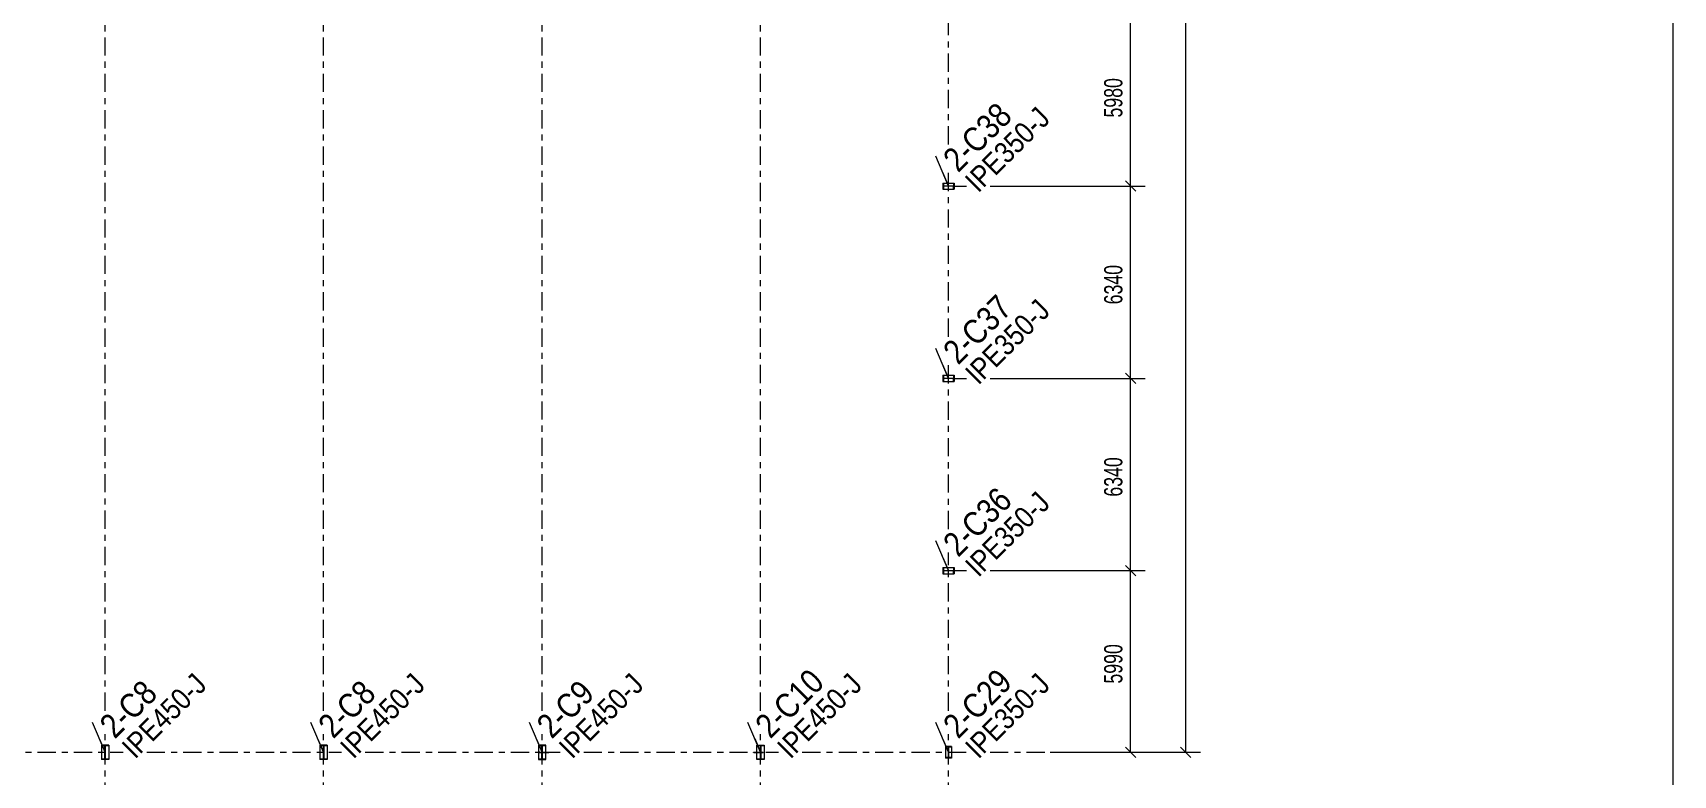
# Model space of a CAD drawing. Header units: millimetres. Extents: x -399 to 773, y -269 to 551.
# Drawn here: x 502.8 to 773.1, y 6.2 to 128.6 of the extents above; entities that cross this region are included whole.
import ezdxf

# ---------------------------------------------------------------- set-up
doc = ezdxf.new("R2010")
doc.units = ezdxf.units.MM
doc.linetypes.add('XKITLINE00', pattern=[0])
doc.linetypes.add('XKITLINE03', pattern=[6, 3, -1, 1, -1])
for name, color, linetype, lineweight in [('Dimensions', 7, 'Continuous', 0), ('DrawingSheet', 5, 'Continuous', 0), ('Part', 2, 'Continuous', 0), ('PartMark', 7, 'Continuous', 0), ('S-grid', 1, 'Continuous', 0)]:
    doc.layers.add(name, color=color, linetype=linetype, lineweight=lineweight)
doc.styles.add('ARIAL', font='ARIAL.TTF')
doc.styles.add('ARIAL_NARROW', font='ARIALN.TTF')

# ---------------------------------------------------------------- blocks, each defined once
blk = doc.blocks.new('*A13')
at = {"layer": 'Part'}
blk.add_hatch(color=3, dxfattribs=at).paths.add_polyline_path([(653.2625, 10.82), (653.2625, 10.875), (654.1375, 10.875), (654.1375, 10.82), (653.7175, 10.82), (653.7175, 9.18), (654.1375, 9.18), (654.1375, 9.125), (653.2625, 9.125), (653.2625, 9.18), (653.6825, 9.18), (653.6825, 10.82)], flags=17)
blk = doc.blocks.new('*A14')
at = {"layer": 'Part'}
blk.add_hatch(color=3, dxfattribs=at).paths.add_polyline_path([(654.52, 39.9675), (654.52, 40.3875), (654.575, 40.3875), (654.575, 39.5125), (654.52, 39.5125), (654.52, 39.9325), (652.88, 39.9325), (652.88, 39.5125), (652.825, 39.5125), (652.825, 40.3875), (652.88, 40.3875), (652.88, 39.9675)], flags=17)
blk = doc.blocks.new('*A15')
at = {"layer": 'Part'}
blk.add_hatch(color=3, dxfattribs=at).paths.add_polyline_path([(654.52, 71.6675), (654.52, 72.0875), (654.575, 72.0875), (654.575, 71.2125), (654.52, 71.2125), (654.52, 71.6325), (652.88, 71.6325), (652.88, 71.2125), (652.825, 71.2125), (652.825, 72.0875), (652.88, 72.0875), (652.88, 71.6675)], flags=17)
blk = doc.blocks.new('*A17')
at = {"layer": 'Part'}
blk.add_hatch(color=3, dxfattribs=at).paths.add_polyline_path([(654.52, 103.3675), (654.52, 103.7875), (654.575, 103.7875), (654.575, 102.9125), (654.52, 102.9125), (654.52, 103.3325), (652.88, 103.3325), (652.88, 102.9125), (652.825, 102.9125), (652.825, 103.7875), (652.88, 103.7875), (652.88, 103.3675)], flags=17)
blk = doc.blocks.new('*A138')
at = {"layer": 'Part'}
blk.add_hatch(color=3, dxfattribs=at).paths.add_polyline_path([(514.25, 11.055), (514.25, 11.125), (515.25, 11.125), (515.25, 11.055), (514.7725, 11.055), (514.7725, 8.945), (515.25, 8.945), (515.25, 8.875), (514.25, 8.875), (514.25, 8.945), (514.7275, 8.945), (514.7275, 11.055)], flags=17)
blk = doc.blocks.new('*A139')
at = {"layer": 'Part'}
blk.add_hatch(color=3, dxfattribs=at).paths.add_polyline_path([(550.25, 11.055), (550.25, 11.125), (551.25, 11.125), (551.25, 11.055), (550.7725, 11.055), (550.7725, 8.945), (551.25, 8.945), (551.25, 8.875), (550.25, 8.875), (550.25, 8.945), (550.7275, 8.945), (550.7275, 11.055)], flags=17)
blk = doc.blocks.new('*A140')
at = {"layer": 'Part'}
blk.add_hatch(color=3, dxfattribs=at).paths.add_polyline_path([(586.25, 11.055), (586.25, 11.125), (587.25, 11.125), (587.25, 11.055), (586.7725, 11.055), (586.7725, 8.945), (587.25, 8.945), (587.25, 8.875), (586.25, 8.875), (586.25, 8.945), (586.7275, 8.945), (586.7275, 11.055)], flags=17)
blk = doc.blocks.new('*A141')
at = {"layer": 'Part'}
blk.add_hatch(color=3, dxfattribs=at).paths.add_polyline_path([(622.25, 11.055), (622.25, 11.125), (623.25, 11.125), (623.25, 11.055), (622.7725, 11.055), (622.7725, 8.945), (623.25, 8.945), (623.25, 8.875), (622.25, 8.875), (622.25, 8.945), (622.7275, 8.945), (622.7275, 11.055)], flags=17)
blk = doc.blocks.new('*A142')
at = {"layer": 'Part'}
blk.add_hatch(color=3, dxfattribs=at).paths.add_polyline_path([(621.65, 10.05), (621.7, 10.04), (621.72, 10), (621.7, 9.96), (621.65, 9.95), (621.6, 9.96), (621.59, 10), (621.6, 10.04)], flags=17)
blk = doc.blocks.new('*A195')
at = {"layer": 'Part'}
blk.add_hatch(color=3, dxfattribs=at).paths.add_polyline_path([(587.85, 10.05), (587.9, 10.04), (587.91, 10), (587.9, 9.96), (587.85, 9.95), (587.8, 9.96), (587.78, 10), (587.8, 10.04)], flags=17)
blk = doc.blocks.new('*A202')
at = {"layer": 'DrawingSheet', "color": 5, "linetype": 'XKITLINE00', "lineweight": 0}
blk.add_line((773.1, -268.8), (773.1, 551.2), dxfattribs=at)
blk = doc.blocks.new('*A210')
at = {"layer": 'S-grid', "color": 1, "linetype": 'XKITLINE03', "lineweight": 0}
for p, q in [((485.61, 10), (517.72, 10)), ((521.61, 10), (553.72, 10)), ((557.61, 10), (589.72, 10)), ((593.61, 10), (625.72, 10)), ((629.61, 10), (656.67, 10)), ((660.56, 10), (673.7, 10))]:
    blk.add_line(p, q, dxfattribs=at)
blk = doc.blocks.new('*A211')
at = {"layer": 'S-grid', "color": 1, "linetype": 'XKITLINE03', "lineweight": 0}
for p, q in [((653.7, 110.21), (653.7, 136.22)), ((653.7, 78.51), (653.7, 106.32)), ((653.7, 46.81), (653.7, 74.62)), ((653.7, 16.86), (653.7, 42.92)), ((653.7, -10), (653.7, 12.97))]:
    blk.add_line(p, q, dxfattribs=at)
blk = doc.blocks.new('*A212')
at = {"layer": 'S-grid', "color": 1, "linetype": 'XKITLINE03', "lineweight": 0}
for p, q in [((622.75, 16.86), (622.75, 136.22)), ((622.75, -10), (622.75, 12.97))]:
    blk.add_line(p, q, dxfattribs=at)
blk = doc.blocks.new('*A213')
at = {"layer": 'S-grid', "color": 1, "linetype": 'XKITLINE03', "lineweight": 0}
for p, q in [((586.75, 16.86), (586.75, 142.06)), ((586.75, -10), (586.75, 12.97))]:
    blk.add_line(p, q, dxfattribs=at)
blk = doc.blocks.new('*A214')
at = {"layer": 'S-grid', "color": 1, "linetype": 'XKITLINE03', "lineweight": 0}
for p, q in [((550.75, 16.86), (550.75, 136.22)), ((550.75, -10), (550.75, 12.97))]:
    blk.add_line(p, q, dxfattribs=at)
blk = doc.blocks.new('*A215')
at = {"layer": 'S-grid', "color": 1, "linetype": 'XKITLINE03', "lineweight": 0}
for p, q in [((514.75, 16.86), (514.75, 135.58)), ((514.75, -10), (514.75, 12.97))]:
    blk.add_line(p, q, dxfattribs=at)
blk = doc.blocks.new('*A261')
at = {"layer": 'Part', "color": 2, "linetype": 'XKITLINE00', "lineweight": 0}
for p, q in [((653.2625, 10.82), (653.2625, 10.875)), ((653.2625, 10.875), (654.1375, 10.875)), ((653.6825, 10.82), (653.2625, 10.82)), ((653.6825, 9.18), (653.6825, 10.82)), ((654.1375, 10.82), (653.7175, 10.82)), ((653.7175, 10.82), (653.7175, 9.18)), ((654.1375, 10.875), (654.1375, 10.82)), ((653.2625, 9.125), (653.2625, 9.18)), ((653.2625, 9.18), (653.6825, 9.18)), ((654.1375, 9.125), (653.2625, 9.125)), ((653.7175, 9.18), (654.1375, 9.18)), ((654.1375, 9.18), (654.1375, 9.125))]:
    blk.add_line(p, q, dxfattribs=at)
blk = doc.blocks.new('*A262')
at = {"layer": 'Part', "color": 2, "linetype": 'XKITLINE00', "lineweight": 0}
for p, q in [((652.825, 39.5125), (652.825, 40.3875)), ((652.825, 40.3875), (652.88, 40.3875)), ((652.88, 39.5125), (652.825, 39.5125)), ((652.88, 40.3875), (652.88, 39.9675)), ((652.88, 39.9675), (654.52, 39.9675)), ((654.52, 39.9325), (652.88, 39.9325)), ((652.88, 39.9325), (652.88, 39.5125)), ((654.575, 40.3875), (654.52, 40.3875)), ((654.52, 40.3875), (654.52, 39.9675)), ((654.52, 39.5125), (654.52, 39.9325)), ((654.575, 39.5125), (654.52, 39.5125)), ((654.575, 40.3875), (654.575, 39.5125))]:
    blk.add_line(p, q, dxfattribs=at)
blk = doc.blocks.new('*A263')
at = {"layer": 'Part', "color": 2, "linetype": 'XKITLINE00', "lineweight": 0}
for p, q in [((652.825, 71.2125), (652.825, 72.0875)), ((652.825, 72.0875), (652.88, 72.0875)), ((652.88, 71.2125), (652.825, 71.2125)), ((652.88, 72.0875), (652.88, 71.6675)), ((652.88, 71.6675), (654.52, 71.6675)), ((654.52, 71.6325), (652.88, 71.6325)), ((652.88, 71.6325), (652.88, 71.2125)), ((654.575, 72.0875), (654.52, 72.0875)), ((654.52, 72.0875), (654.52, 71.6675)), ((654.52, 71.2125), (654.52, 71.6325)), ((654.575, 71.2125), (654.52, 71.2125)), ((654.575, 72.0875), (654.575, 71.2125))]:
    blk.add_line(p, q, dxfattribs=at)
blk = doc.blocks.new('*A264')
at = {"layer": 'Part', "color": 2, "linetype": 'XKITLINE00', "lineweight": 0}
for p, q in [((654.2, 10.95), (653.2, 10.95)), ((653.2, 10.95), (653.2, 9.05)), ((654.2, 10.95), (654.2, 9.05)), ((654.2, 9.05), (653.2, 9.05))]:
    blk.add_line(p, q, dxfattribs=at)
blk = doc.blocks.new('*A265')
at = {"layer": 'Part', "color": 2, "linetype": 'XKITLINE00', "lineweight": 0}
for p, q in [((652.75, 40.45), (652.75, 39.45)), ((652.75, 40.45), (654.65, 40.45)), ((652.75, 39.45), (654.65, 39.45)), ((654.65, 40.45), (654.65, 39.45))]:
    blk.add_line(p, q, dxfattribs=at)
blk = doc.blocks.new('*A266')
at = {"layer": 'Part', "color": 2, "linetype": 'XKITLINE00', "lineweight": 0}
for p, q in [((652.75, 72.15), (652.75, 71.15)), ((652.75, 72.15), (654.65, 72.15)), ((652.75, 71.15), (654.65, 71.15)), ((654.65, 72.15), (654.65, 71.15))]:
    blk.add_line(p, q, dxfattribs=at)
blk = doc.blocks.new('*A268')
at = {"layer": 'Part', "color": 2, "linetype": 'XKITLINE00', "lineweight": 0}
for p, q in [((652.825, 102.9125), (652.825, 103.7875)), ((652.825, 103.7875), (652.88, 103.7875)), ((652.88, 102.9125), (652.825, 102.9125)), ((652.88, 103.7875), (652.88, 103.3675)), ((652.88, 103.3675), (654.52, 103.3675)), ((654.52, 103.3325), (652.88, 103.3325)), ((652.88, 103.3325), (652.88, 102.9125)), ((654.575, 103.7875), (654.52, 103.7875)), ((654.52, 103.7875), (654.52, 103.3675)), ((654.52, 102.9125), (654.52, 103.3325)), ((654.575, 102.9125), (654.52, 102.9125)), ((654.575, 103.7875), (654.575, 102.9125))]:
    blk.add_line(p, q, dxfattribs=at)
blk = doc.blocks.new('*A269')
at = {"layer": 'Part', "color": 2, "linetype": 'XKITLINE00', "lineweight": 0}
for p, q in [((652.75, 103.85), (652.75, 102.85)), ((652.75, 103.85), (654.65, 103.85)), ((652.75, 102.85), (654.65, 102.85)), ((654.65, 103.85), (654.65, 102.85))]:
    blk.add_line(p, q, dxfattribs=at)
blk = doc.blocks.new('*A525')
at = {"layer": 'Part', "color": 2, "linetype": 'XKITLINE00', "lineweight": 0}
for p, q in [((514.25, 11.055), (514.25, 11.125)), ((514.25, 11.125), (515.25, 11.125)), ((514.7275, 11.055), (514.25, 11.055)), ((514.7275, 8.945), (514.7275, 11.055)), ((515.25, 11.055), (514.7725, 11.055)), ((514.7725, 11.055), (514.7725, 8.945)), ((515.25, 11.125), (515.25, 11.055)), ((514.25, 8.875), (514.25, 8.945)), ((514.25, 8.945), (514.7275, 8.945)), ((515.25, 8.875), (514.25, 8.875)), ((514.7725, 8.945), (515.25, 8.945)), ((515.25, 8.945), (515.25, 8.875))]:
    blk.add_line(p, q, dxfattribs=at)
blk = doc.blocks.new('*A526')
at = {"layer": 'Part', "color": 2, "linetype": 'XKITLINE00', "lineweight": 0}
for p, q in [((550.25, 11.055), (550.25, 11.125)), ((550.25, 11.125), (551.25, 11.125)), ((550.7275, 11.055), (550.25, 11.055)), ((550.7275, 8.945), (550.7275, 11.055)), ((551.25, 11.055), (550.7725, 11.055)), ((550.7725, 11.055), (550.7725, 8.945)), ((551.25, 11.125), (551.25, 11.055)), ((550.25, 8.875), (550.25, 8.945)), ((550.25, 8.945), (550.7275, 8.945)), ((551.25, 8.875), (550.25, 8.875)), ((550.7725, 8.945), (551.25, 8.945)), ((551.25, 8.945), (551.25, 8.875))]:
    blk.add_line(p, q, dxfattribs=at)
blk = doc.blocks.new('*A527')
at = {"layer": 'Part', "color": 2, "linetype": 'XKITLINE00', "lineweight": 0}
for p, q in [((515.35, 11.2), (514.15, 11.2)), ((514.15, 11.2), (514.15, 8.8)), ((515.35, 11.2), (515.35, 8.8)), ((515.35, 8.8), (514.15, 8.8))]:
    blk.add_line(p, q, dxfattribs=at)
blk = doc.blocks.new('*A528')
at = {"layer": 'Part', "color": 2, "linetype": 'XKITLINE00', "lineweight": 0}
for p, q in [((551.35, 11.2), (550.15, 11.2)), ((550.15, 11.2), (550.15, 8.8)), ((551.35, 11.2), (551.35, 8.8)), ((551.35, 8.8), (550.15, 8.8))]:
    blk.add_line(p, q, dxfattribs=at)
blk = doc.blocks.new('*A529')
at = {"layer": 'Part', "color": 2, "linetype": 'XKITLINE00', "lineweight": 0}
for p, q in [((586.25, 11.055), (586.25, 11.125)), ((586.25, 11.125), (587.25, 11.125)), ((586.7275, 11.055), (586.25, 11.055)), ((586.7275, 8.945), (586.7275, 11.055)), ((587.25, 11.055), (586.7725, 11.055)), ((586.7725, 11.055), (586.7725, 8.945)), ((587.25, 11.125), (587.25, 11.055)), ((586.25, 8.875), (586.25, 8.945)), ((586.25, 8.945), (586.7275, 8.945)), ((587.25, 8.875), (586.25, 8.875)), ((586.7725, 8.945), (587.25, 8.945)), ((587.25, 8.945), (587.25, 8.875))]:
    blk.add_line(p, q, dxfattribs=at)
blk = doc.blocks.new('*A530')
at = {"layer": 'Part', "color": 2, "linetype": 'XKITLINE00', "lineweight": 0}
for p, q in [((622.25, 11.055), (622.25, 11.125)), ((622.25, 11.125), (623.25, 11.125)), ((622.7275, 11.055), (622.25, 11.055)), ((622.7275, 8.945), (622.7275, 11.055)), ((623.25, 11.055), (622.7725, 11.055)), ((622.7725, 11.055), (622.7725, 8.945)), ((623.25, 11.125), (623.25, 11.055)), ((622.25, 8.875), (622.25, 8.945)), ((622.25, 8.945), (622.7275, 8.945)), ((623.25, 8.875), (622.25, 8.875)), ((622.7725, 8.945), (623.25, 8.945)), ((623.25, 8.945), (623.25, 8.875))]:
    blk.add_line(p, q, dxfattribs=at)
blk = doc.blocks.new('*A531')
at = {"layer": 'Part', "color": 2, "linetype": 'XKITLINE00', "lineweight": 0}
for p, q in [((621.59, 10), (621.6, 10.04)), ((621.6, 9.96), (621.59, 10)), ((621.6, 10.04), (621.65, 10.05)), ((621.65, 9.95), (621.6, 9.96)), ((621.65, 10.05), (621.7, 10.04)), ((621.65, 10.05), (622.73, 10.05)), ((621.7, 9.96), (621.65, 9.95)), ((621.65, 9.95), (622.73, 9.95)), ((621.7, 10.04), (621.72, 10)), ((621.72, 10), (621.7, 9.96)), ((622.77, 10.05), (623.15, 10.05)), ((622.77, 9.95), (623.15, 9.95)), ((623.17, 10.04), (623.15, 10.05)), ((623.15, 9.95), (623.17, 9.96)), ((623.18, 10), (623.17, 10.04)), ((623.17, 9.96), (623.18, 10))]:
    blk.add_line(p, q, dxfattribs=at)
blk = doc.blocks.new('*A532')
at = {"layer": 'Part', "color": 2, "linetype": 'XKITLINE00', "lineweight": 0}
for p, q in [((587.35, 11.2), (586.15, 11.2)), ((586.15, 11.2), (586.15, 8.8)), ((587.35, 10.05), (587.35, 11.2)), ((586.15, 8.8), (587.35, 8.8)), ((587.35, 8.8), (587.35, 9.95))]:
    blk.add_line(p, q, dxfattribs=at)
blk = doc.blocks.new('*A533')
at = {"layer": 'Part', "color": 2, "linetype": 'XKITLINE00', "lineweight": 0}
for p, q in [((622.15, 11.2), (623.35, 11.2)), ((622.15, 10.05), (622.15, 11.2)), ((623.35, 11.2), (623.35, 8.8)), ((622.15, 8.8), (622.15, 9.95)), ((623.35, 8.8), (622.15, 8.8))]:
    blk.add_line(p, q, dxfattribs=at)
blk = doc.blocks.new('*A616')
at = {"layer": 'Part', "color": 2, "linetype": 'XKITLINE00', "lineweight": 0}
for p, q in [((586.33, 10.04), (586.32, 10)), ((586.32, 10), (586.33, 9.96)), ((586.35, 10.05), (586.33, 10.04)), ((586.33, 9.96), (586.35, 9.95)), ((586.35, 10.05), (586.73, 10.05)), ((586.35, 9.95), (586.73, 9.95)), ((586.77, 10.05), (587.85, 10.05)), ((586.77, 9.95), (587.85, 9.95)), ((587.78, 10), (587.8, 10.04)), ((587.8, 9.96), (587.78, 10)), ((587.8, 10.04), (587.85, 10.05)), ((587.85, 9.95), (587.8, 9.96)), ((587.85, 10.05), (587.9, 10.04)), ((587.9, 9.96), (587.85, 9.95)), ((587.9, 10.04), (587.91, 10)), ((587.91, 10), (587.9, 9.96))]:
    blk.add_line(p, q, dxfattribs=at)
blk = doc.blocks.new('*A776')
at = {"layer": 'Dimensions', "color": 7, "linetype": 'XKITLINE00', "lineweight": 0}
for p, q in [((692.8, 10), (692.8, 478.6)), ((691.95, 10.85), (693.65, 9.15)), ((670.48, 10), (695.2, 10))]:
    blk.add_line(p, q, dxfattribs=at)
at = {"layer": 'Dimensions', "color": 3}
blk.add_point((692.8, 10), dxfattribs=at)
blk = doc.blocks.new('*A809')
at = {"layer": 'Dimensions', "color": 7, "linetype": 'XKITLINE00', "lineweight": 0}
for p, q in [((682.85, 40.8), (684.55, 39.1)), ((654.7, 39.95), (656.67, 39.95)), ((660.56, 39.95), (686.1, 39.95)), ((683.7, 10), (683.7, 39.95)), ((682.85, 10.85), (684.55, 9.15)), ((674.7, 10), (686.1, 10))]:
    blk.add_line(p, q, dxfattribs=at)
at = {"layer": 'Dimensions', "color": 3}
for p in [(683.7, 39.95), (683.7, 10)]:
    blk.add_point(p, dxfattribs=at)
at = {"layer": 'Dimensions', "color": 3, "style": 'ARIAL_NARROW', "width": 0.85}
blk.add_text('5990', height=3, rotation=90.0002, dxfattribs=at).set_placement((682.35, 21.33))
blk = doc.blocks.new('*A810')
at = {"layer": 'Dimensions', "color": 7, "linetype": 'XKITLINE00', "lineweight": 0}
for p, q in [((654.7, 71.65), (656.67, 71.65)), ((660.56, 71.65), (686.1, 71.65)), ((682.85, 72.5), (684.55, 70.8)), ((683.7, 39.95), (683.7, 71.65)), ((682.85, 40.8), (684.55, 39.1)), ((654.7, 39.95), (656.67, 39.95)), ((660.56, 39.95), (686.1, 39.95))]:
    blk.add_line(p, q, dxfattribs=at)
at = {"layer": 'Dimensions', "color": 3}
for p in [(683.7, 71.65), (683.7, 39.95)]:
    blk.add_point(p, dxfattribs=at)
at = {"layer": 'Dimensions', "color": 3, "style": 'ARIAL_NARROW', "width": 0.85}
blk.add_text('6340', height=3, rotation=90.0002, dxfattribs=at).set_placement((682.35, 52.15))
blk = doc.blocks.new('*A811')
at = {"layer": 'Dimensions', "color": 7, "linetype": 'XKITLINE00', "lineweight": 0}
for p, q in [((654.7, 103.35), (656.67, 103.35)), ((660.56, 103.35), (686.1, 103.35)), ((682.85, 104.2), (684.55, 102.5)), ((683.7, 71.65), (683.7, 103.35)), ((654.7, 71.65), (656.67, 71.65)), ((660.56, 71.65), (686.1, 71.65)), ((682.85, 72.5), (684.55, 70.8))]:
    blk.add_line(p, q, dxfattribs=at)
at = {"layer": 'Dimensions', "color": 3}
for p in [(683.7, 103.35), (683.7, 71.65)]:
    blk.add_point(p, dxfattribs=at)
at = {"layer": 'Dimensions', "color": 3, "style": 'ARIAL_NARROW', "width": 0.85}
blk.add_text('6340', height=3, rotation=90.0002, dxfattribs=at).set_placement((682.35, 83.85))
blk = doc.blocks.new('*A812')
at = {"layer": 'Dimensions', "color": 7, "linetype": 'XKITLINE00', "lineweight": 0}
for p, q in [((654.7, 133.25), (656.67, 133.25)), ((660.56, 133.25), (686.1, 133.25)), ((682.85, 134.1), (684.55, 132.4)), ((683.7, 103.35), (683.7, 133.25)), ((654.7, 103.35), (656.67, 103.35)), ((660.56, 103.35), (686.1, 103.35)), ((682.85, 104.2), (684.55, 102.5))]:
    blk.add_line(p, q, dxfattribs=at)
at = {"layer": 'Dimensions', "color": 3}
for p in [(683.7, 133.25), (683.7, 103.35)]:
    blk.add_point(p, dxfattribs=at)
at = {"layer": 'Dimensions', "color": 3, "style": 'ARIAL_NARROW', "width": 0.85}
blk.add_text('5980', height=3, rotation=90.0002, dxfattribs=at).set_placement((682.35, 114.65))
blk = doc.blocks.new('*A817')
at = {"layer": 'PartMark', "color": 7, "linetype": 'XKITLINE00', "lineweight": 0}
for p, q in [((550.75, 10), (548.66, 14.91)), ((549.77, 12.3), (550.75, 10))]:
    blk.add_line(p, q, dxfattribs=at)
at = {"layer": 'PartMark', "color": 3, "style": 'ARIAL', "width": 0.85}
blk.add_text('2-C8', height=4, rotation=45.0001, dxfattribs=at).set_placement((552.34, 12.09))
at = {"layer": 'PartMark', "color": 7, "style": 'ARIAL', "width": 0.85}
blk.add_text('IPE450-J', height=3.5, rotation=45.0001, dxfattribs=at).set_placement((555.66, 8.76))
blk = doc.blocks.new('*A818')
at = {"layer": 'PartMark', "color": 7, "linetype": 'XKITLINE00', "lineweight": 0}
for p, q in [((514.75, 10), (512.66, 14.91)), ((513.77, 12.3), (514.75, 10))]:
    blk.add_line(p, q, dxfattribs=at)
at = {"layer": 'PartMark', "color": 3, "style": 'ARIAL', "width": 0.85}
blk.add_text('2-C8', height=4, rotation=45.0001, dxfattribs=at).set_placement((516.34, 12.09))
at = {"layer": 'PartMark', "color": 7, "style": 'ARIAL', "width": 0.85}
blk.add_text('IPE450-J', height=3.5, rotation=45.0001, dxfattribs=at).set_placement((519.66, 8.76))
blk = doc.blocks.new('*A819')
at = {"layer": 'PartMark', "color": 7, "linetype": 'XKITLINE00', "lineweight": 0}
for p, q in [((622.75, 10), (620.66, 14.91)), ((621.77, 12.3), (622.75, 10))]:
    blk.add_line(p, q, dxfattribs=at)
at = {"layer": 'PartMark', "color": 3, "style": 'ARIAL', "width": 0.85}
blk.add_text('2-C10', height=4, rotation=45.0001, dxfattribs=at).set_placement((624.34, 12.09))
at = {"layer": 'PartMark', "color": 7, "style": 'ARIAL', "width": 0.85}
blk.add_text('IPE450-J', height=3.5, rotation=45.0001, dxfattribs=at).set_placement((627.66, 8.76))
blk = doc.blocks.new('*A820')
at = {"layer": 'PartMark', "color": 7, "linetype": 'XKITLINE00', "lineweight": 0}
for p, q in [((586.75, 10), (584.66, 14.91)), ((585.77, 12.3), (586.75, 10))]:
    blk.add_line(p, q, dxfattribs=at)
at = {"layer": 'PartMark', "color": 3, "style": 'ARIAL', "width": 0.85}
blk.add_text('2-C9', height=4, rotation=45.0001, dxfattribs=at).set_placement((588.34, 12.09))
at = {"layer": 'PartMark', "color": 7, "style": 'ARIAL', "width": 0.85}
blk.add_text('IPE450-J', height=3.5, rotation=45.0001, dxfattribs=at).set_placement((591.66, 8.76))
blk = doc.blocks.new('*A823')
at = {"layer": 'PartMark', "color": 7, "linetype": 'XKITLINE00', "lineweight": 0}
for p, q in [((653.7, 10), (651.61, 14.91)), ((652.72, 12.3), (653.7, 10))]:
    blk.add_line(p, q, dxfattribs=at)
at = {"layer": 'PartMark', "color": 3, "style": 'ARIAL', "width": 0.85}
blk.add_text('2-C29', height=4, rotation=45.0001, dxfattribs=at).set_placement((655.29, 12.09))
at = {"layer": 'PartMark', "color": 7, "style": 'ARIAL', "width": 0.85}
blk.add_text('IPE350-J', height=3.5, rotation=45.0001, dxfattribs=at).set_placement((658.61, 8.76))
blk = doc.blocks.new('*A825')
at = {"layer": 'PartMark', "color": 7, "linetype": 'XKITLINE00', "lineweight": 0}
for p, q in [((653.7, 71.65), (651.61, 76.56)), ((652.72, 73.95), (653.7, 71.65))]:
    blk.add_line(p, q, dxfattribs=at)
at = {"layer": 'PartMark', "color": 3, "style": 'ARIAL', "width": 0.85}
blk.add_text('2-C37', height=4, rotation=45.0001, dxfattribs=at).set_placement((655.29, 73.74))
at = {"layer": 'PartMark', "color": 7, "style": 'ARIAL', "width": 0.85}
blk.add_text('IPE350-J', height=3.5, rotation=45.0001, dxfattribs=at).set_placement((658.61, 70.41))
blk = doc.blocks.new('*A826')
at = {"layer": 'PartMark', "color": 7, "linetype": 'XKITLINE00', "lineweight": 0}
for p, q in [((653.7, 39.95), (651.61, 44.86)), ((652.72, 42.25), (653.7, 39.95))]:
    blk.add_line(p, q, dxfattribs=at)
at = {"layer": 'PartMark', "color": 3, "style": 'ARIAL', "width": 0.85}
blk.add_text('2-C36', height=4, rotation=45.0001, dxfattribs=at).set_placement((655.29, 42.04))
at = {"layer": 'PartMark', "color": 7, "style": 'ARIAL', "width": 0.85}
blk.add_text('IPE350-J', height=3.5, rotation=45.0001, dxfattribs=at).set_placement((658.61, 38.71))
blk = doc.blocks.new('*A829')
at = {"layer": 'PartMark', "color": 7, "linetype": 'XKITLINE00', "lineweight": 0}
for p, q in [((653.7, 103.35), (651.61, 108.26)), ((652.72, 105.65), (653.7, 103.35))]:
    blk.add_line(p, q, dxfattribs=at)
at = {"layer": 'PartMark', "color": 3, "style": 'ARIAL', "width": 0.85}
blk.add_text('2-C38', height=4, rotation=45.0001, dxfattribs=at).set_placement((655.29, 105.44))
at = {"layer": 'PartMark', "color": 7, "style": 'ARIAL', "width": 0.85}
blk.add_text('IPE350-J', height=3.5, rotation=45.0001, dxfattribs=at).set_placement((658.61, 102.11))

msp = doc.modelspace()

# ---------------------------------------------------------------- block references
at = {"lineweight": 0}
for name in ['*A202', '*A215', '*A214', '*A213', '*A212', '*A211', '*A776', '*A812', '*A269', '*A17', '*A268', '*A811', '*A266', '*A15', '*A263', '*A810', '*A809', '*A265', '*A14', '*A262', '*A210', '*A527', '*A138', '*A525', '*A528', '*A139', '*A526', '*A532', '*A140', '*A529', '*A533', '*A141', '*A530', '*A264', '*A13', '*A261', '*A616', '*A195', '*A142', '*A531']:
    msp.add_blockref(name, (0, 0), dxfattribs=at)
at = {"layer": 'PartMark', "lineweight": 0}
for name in ['*A829', '*A825', '*A826', '*A818', '*A817', '*A820', '*A819', '*A823']:
    msp.add_blockref(name, (0, 0), dxfattribs=at)

doc.saveas('drawing.dxf')
